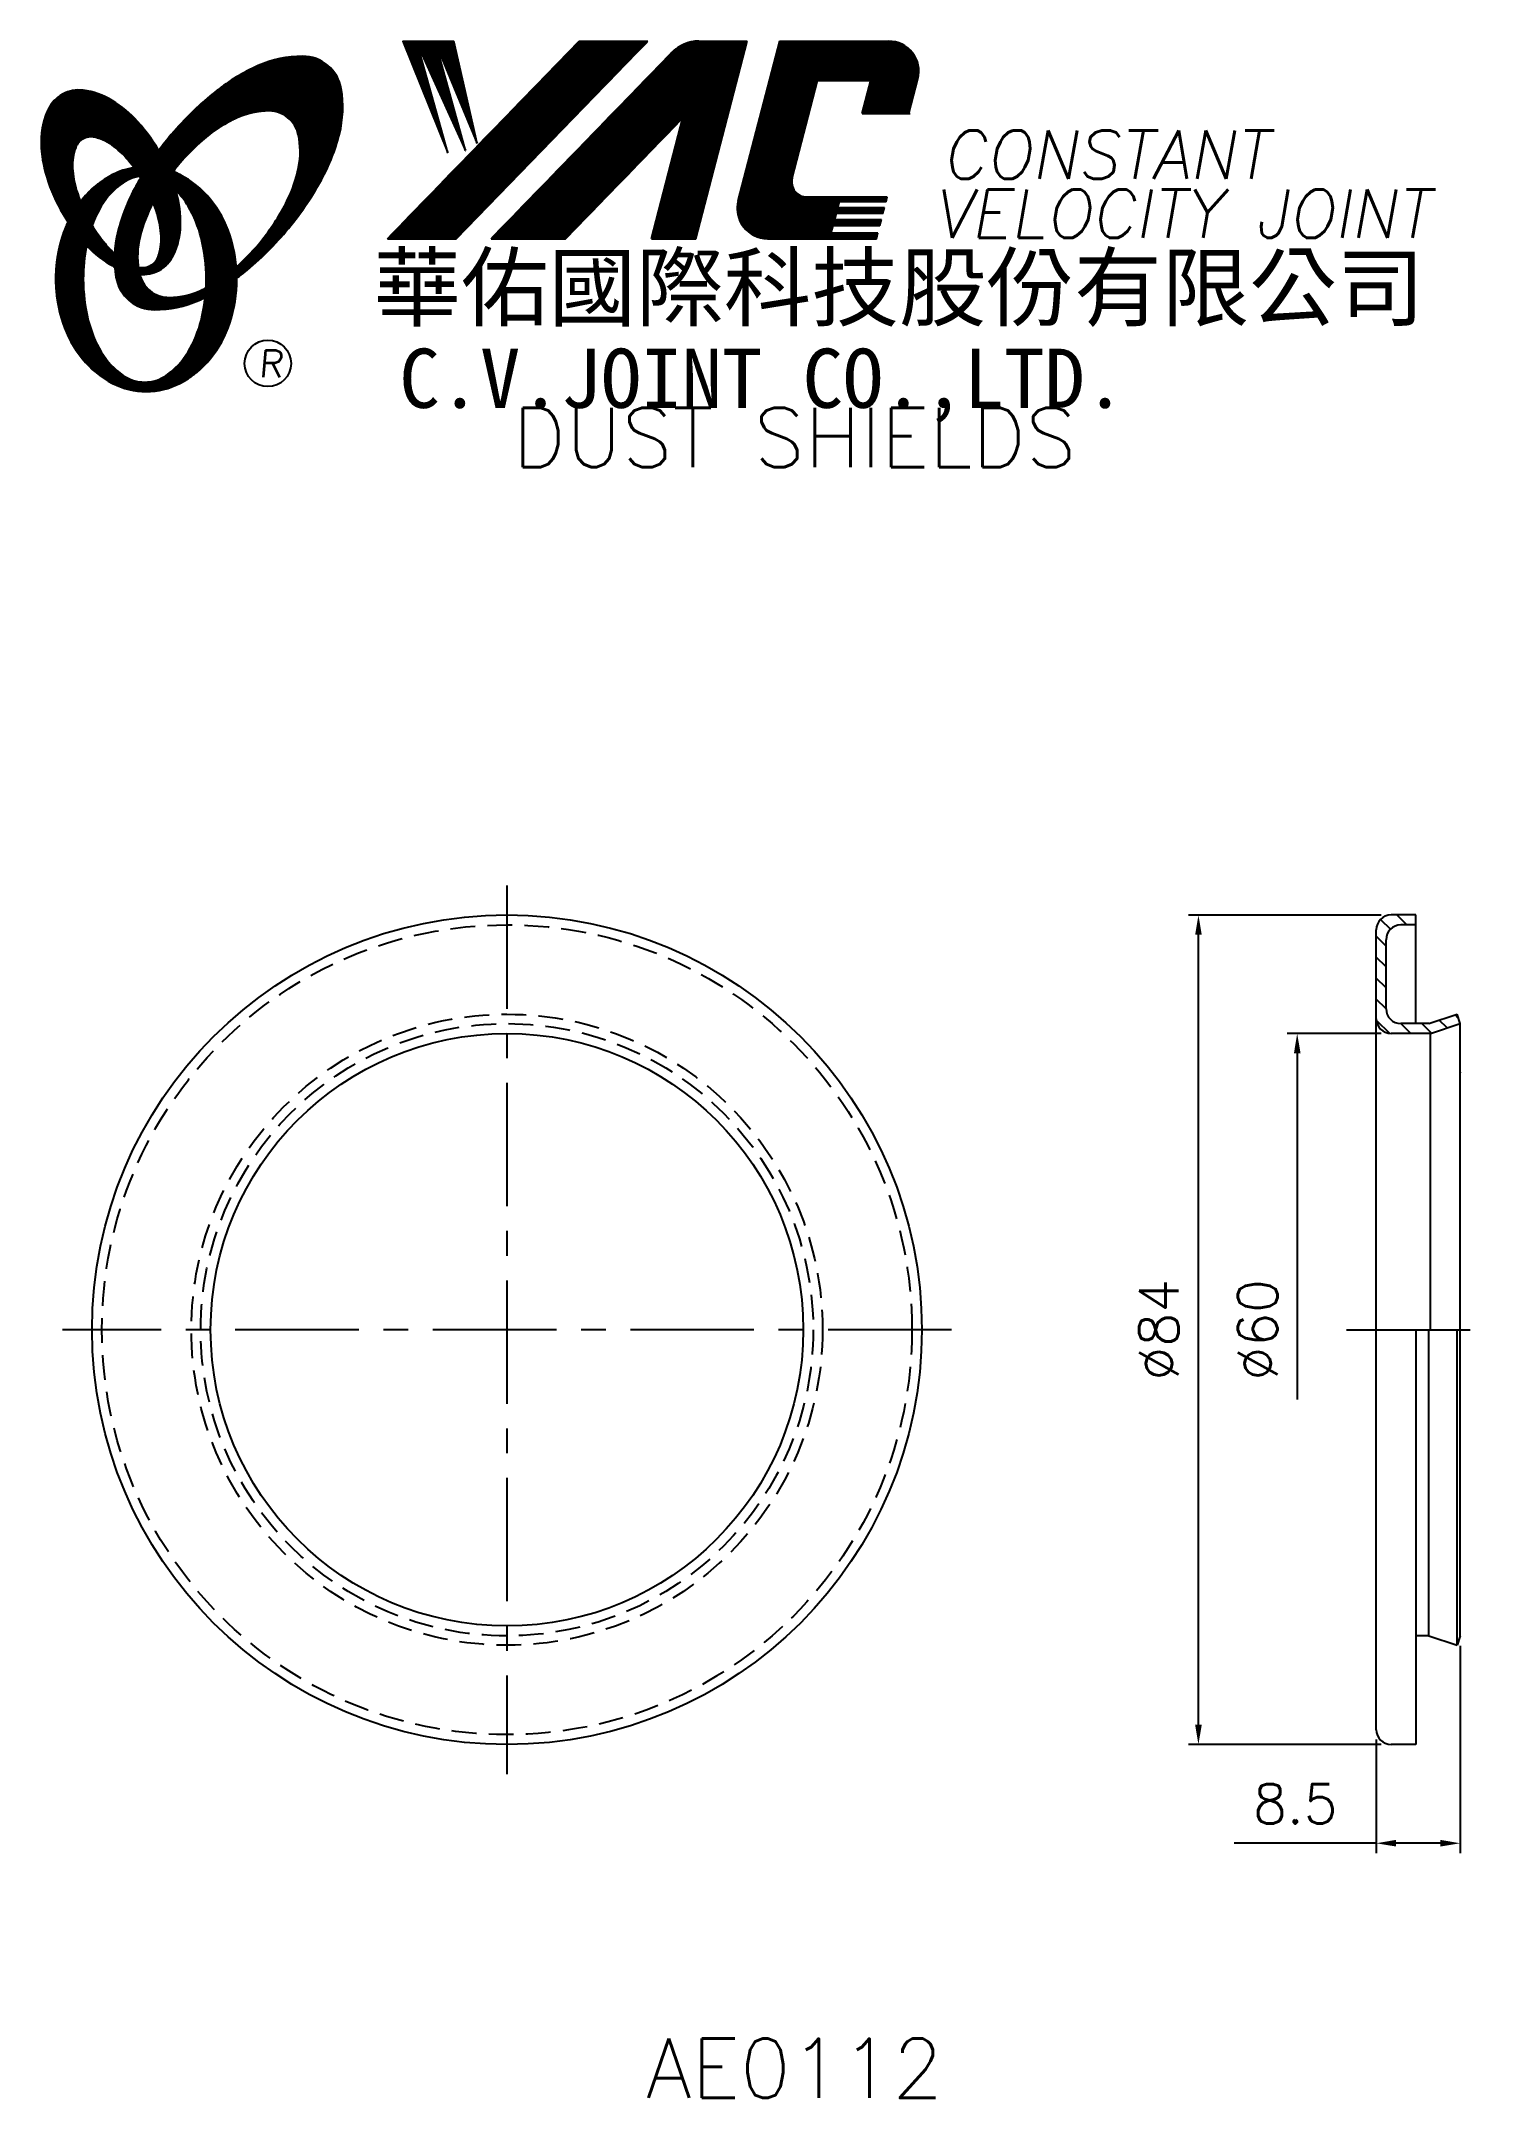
# Model space of a CAD drawing. Extents: x 95 to 241, y -2 to 207.
import ezdxf
from ezdxf.enums import TextEntityAlignment as Align

# ---------------------------------------------------------------- set-up
doc = ezdxf.new("R2010")
doc.units = 0
doc.header["$LTSCALE"] = 10
doc.header["$MEASUREMENT"] = 0
doc.linetypes.add('CENTER', pattern=[2, 1.25, -0.25, 0.25, -0.25])
doc.linetypes.add('HIDDEN', pattern=[0.375, 0.25, -0.125])
doc.layers.get('0').update_dxf_attribs({"linetype": 'CONTINUOUS'})
doc.layers.get('DEFPOINTS').update_dxf_attribs({"linetype": 'CONTINUOUS'})
doc.layers.add('4', color=4, linetype='CONTINUOUS')
doc.styles.add('CHINA', font='KAIU.TTF')
doc.styles.add('ITALICC', font='simplex.shx')
doc.dimstyles.new('STANDARD$0', dxfattribs={"dimtxt": 4, "dimasz": 2, "dimexe": 1, "dimexo": 1, "dimgap": 2, "dimtad": 1, "dimdec": 4, "dimzin": 10, "dimtxsty": 'ITALICC', "dimcen": 2, "dimclrd": 5, "dimclre": 5, "dimclrt": 18, "dimaunit": 1, "dimazin": 3, "dimtp": 0.1, "dimtfac": 0.7, "dimtdec": 4, "dimtmove": 0, "dimatfit": 3, "dimtolj": 1, "dimtzin": 10})
pattern_1 = [(45, (-4.227772, -0.854508), (-0.00883883476, 0.00883883476), [])]
pattern_2 = [(45, (164.362774, -37.158917), (-0.00727476112, 0.00727476112), [])]

# ---------------------------------------------------------------- blocks, each defined once
blk = doc.blocks.new('*D14')
at = {"color": 5, "linetype": 'BYBLOCK'}
for p, q in [((230.46, 118.08), (210.96, 118.08)), ((211.96, 36.08), (211.96, 116.08)), ((230.46, 34.08), (210.96, 34.08))]:
    blk.add_line(p, q, dxfattribs=at)
for points in [[(211.63, 116.08), (212.3, 116.08), (211.96, 118.08)], [(211.63, 36.08), (212.3, 36.08), (211.96, 34.08)]]:
    blk.add_solid(points, dxfattribs=at)
at = {"layer": 'DEFPOINTS', "color": 0, "linetype": 'BYBLOCK'}
for p in [(211.96, 118.08), (231.46, 118.08), (231.46, 34.08)]:
    blk.add_point(p, dxfattribs=at)
at = {"color": 18, "linetype": 'BYBLOCK', "insert": (207.96, 76.08), "char_height": 4, "attachment_point": 5, "rotation": 90, "style": 'ITALICC'}
blk.add_mtext('\\A1;∅84', dxfattribs=at)
blk = doc.blocks.new('*D15')
at = {"color": 5, "linetype": 'BYBLOCK'}
for p, q in [((238.46, 44.08), (238.46, 23.08)), ((229.96, 34.58), (229.96, 23.08)), ((229.96, 24.08), (215.58, 24.08)), ((236.46, 24.08), (231.96, 24.08))]:
    blk.add_line(p, q, dxfattribs=at)
for points in [[(231.96, 24.42), (231.96, 23.75), (229.96, 24.08)], [(236.46, 24.42), (236.46, 23.75), (238.46, 24.08)]]:
    blk.add_solid(points, dxfattribs=at)
at = {"layer": 'DEFPOINTS', "color": 0, "linetype": 'BYBLOCK'}
for p in [(238.46, 45.08), (229.96, 35.58), (229.96, 24.08)]:
    blk.add_point(p, dxfattribs=at)
at = {"color": 18, "linetype": 'BYBLOCK', "insert": (221.77, 28.08), "char_height": 4, "attachment_point": 5, "style": 'ITALICC'}
blk.add_mtext('\\A1;8.5', dxfattribs=at)
blk = doc.blocks.new('*D16')
at = {"color": 5, "linetype": 'BYBLOCK'}
for p, q in [((230.46, 106.08), (220.96, 106.08)), ((221.96, 104.08), (221.96, 69.03))]:
    blk.add_line(p, q, dxfattribs=at)
blk.add_solid([(221.63, 104.08), (222.3, 104.08), (221.96, 106.08)], dxfattribs=at)
at = {"layer": 'DEFPOINTS', "color": 0, "linetype": 'BYBLOCK'}
for p in [(221.96, 106.08), (231.46, 106.08), (229.96, 46.08)]:
    blk.add_point(p, dxfattribs=at)
at = {"color": 18, "linetype": 'BYBLOCK', "insert": (217.96, 76.08), "char_height": 4, "attachment_point": 5, "rotation": 90, "style": 'ITALICC'}
blk.add_mtext('\\A1;∅60', dxfattribs=at)

msp = doc.modelspace()

# ---------------------------------------------------------------- hatches: boundary and pattern name
at = {"layer": '4', "linetype": 'CONTINUOUS'}
h = msp.add_hatch(dxfattribs=at)
h.set_pattern_fill('ANSI31', color=5, scale=0.1, style=0)
h.set_pattern_definition(pattern_1)
h.paths.add_polyline_path([(156.23093, 206.57648), (149.27363, 206.57648), (129.85702, 186.57272), (136.81433, 186.57272)])
h.paths.add_polyline_path([(159.77782, 198.8109), (156.59745, 186.57272), (161.07844, 186.57272), (166.27687, 206.57648), (161.38014, 206.57648, 0.202785967), (158.64607, 205.42006), (140.35194, 186.57272), (147.89885, 186.57272)])
h.paths.add_polyline_path([(173.40493, 202.57806), (178.79865, 202.57806), (177.92963, 199.23404), (182.64645, 199.23404), (183.56317, 202.76161, 0.490800957), (180.61297, 206.57648), (169.57865, 206.57648), (165.3716, 190.38758, 0.490800957), (168.3218, 186.57272), (179.35612, 186.57272), (179.51056, 187.16703), (174.79374, 187.16703), (174.98711, 187.91111), (179.70393, 187.91111), (179.86249, 188.52125), (175.14567, 188.52125), (175.30691, 189.14172), (180.02373, 189.14172), (180.17991, 189.74271), (175.46309, 189.74271), (175.61989, 190.34609), (180.33671, 190.34609), (180.45345, 190.79528), (172.3137, 190.79528, -0.490800957), (170.8386, 192.70272)])
h = msp.add_hatch(dxfattribs=at)
h.set_pattern_fill('ANSI31', color=1, scale=0.1, style=0)
h.set_pattern_definition(pattern_1)
h.paths.add_polyline_path([(136.589, 206.57648), (131.41167, 206.57648), (135.98243, 195.27274), (132.9165, 206.23072), (137.75123, 195.50839), (134.80322, 206.23072), (138.93044, 196.21536)])
h = msp.add_hatch(dxfattribs=at)
h.set_pattern_fill('ANSI31', color=5, scale=0.082305, style=0)
h.set_pattern_definition([(45, (-4.227772, -0.854508), (-0.00727476112, 0.00727476112), [])])
h.paths.add_polyline_path([(117.8077, 199.514, -0.172879177), (119.74917, 198.85543, -0.172879177), (120.83647, 197.11738, -0.104527385), (120.86424, 193.78919, -0.065680101), (119.69471, 190.38723, -0.051823203), (117.2543, 186.54484, -0.044272532), (114.57933, 183.71851, -0.020203161), (114.63291, 182.58059, 0.006517006), (115.03746, 182.89267, 0.049863361), (119.59088, 187.30573, 0.049863361), (123.18052, 192.53289, 0.063682799), (125.00156, 197.16024, 0.103597411), (125.19086, 201.74421, 0.177892575), (123.84226, 204.11449, 0.177892575), (121.27987, 205.04782, 0.103597411), (116.79207, 204.09477, 0.063682799), (112.53432, 201.52569, 0.049863361), (107.9809, 197.11263, 0.016070017), (106.7102, 195.50632, -0.007061632), (106.95748, 195.06929, -0.031648676), (107.91007, 193.03271, -0.008069351), (108.34198, 193.59702, -0.051823203), (111.52035, 196.85548, -0.065680101), (114.56228, 198.77583, -0.104527385)])
h.paths.add_polyline_path([(104.73203, 186.35268, -0.065680101), (105.90156, 189.75463, -0.006063428), (106.1455, 190.22965, 0.027613469), (105.41867, 191.81772, 0.017011252), (104.88525, 192.7527, 0.007829282), (104.39126, 191.88547, 0.063682799), (102.57022, 187.25812, 0.103597411), (102.38092, 182.67415, 0.177892575), (103.72953, 180.30387, 0.177892575), (106.29192, 179.37055, 0.103597411), (110.77972, 180.32359, 0.008811776), (111.40668, 180.61367, 0.013922709), (111.48401, 181.58348, -0.009086703), (111.03399, 181.36603, -0.104527385), (107.78857, 180.62787, -0.172879177), (105.8471, 181.28644, -0.172879177), (104.75981, 183.02449, -0.104527385)])
h = msp.add_hatch(dxfattribs=at)
h.set_pattern_fill('ANSI31', color=3, scale=0.082305, style=0)
h.set_pattern_definition(pattern_2)
h.paths.add_polyline_path([(102.01119, 200.56483, 0.106488277), (99.06932, 201.6034, 0.158297415), (96.97912, 201.20836, 0.158297415), (95.51978, 199.66067, 0.106488277), (94.80897, 196.62291, 0.071723199), (95.22702, 193.30995, 0.058080454), (96.772, 189.49456, 0.058080454), (99.15305, 186.13677, 0.071723199), (101.71829, 183.99902, 0.020895977), (102.25847, 183.69703, -0.030777155), (102.24257, 185.07325, -0.042059526), (101.14621, 186.23601, -0.04691039), (99.52705, 188.71716, -0.04691039), (98.39877, 191.45664, -0.060581117), (97.99667, 193.71871, -0.10187153), (98.30829, 195.80691, -0.185892489), (99.08838, 196.69856, -0.185892489), (100.26502, 196.83667, -0.10187153), (102.16267, 195.91114, -0.060581117), (103.7995, 194.29887, -0.04691039), (105.41867, 191.81772, -0.04691039), (106.54695, 189.07823, -0.060581117), (106.94905, 186.81617, -0.10187153), (106.63743, 184.72796, -0.185892489), (105.85734, 183.83632, -0.185892489), (104.68069, 183.6982, -0.002013383), (104.63989, 183.70883, 0.021593804), (104.75981, 183.02449, 0.006477741), (104.77781, 182.94745, 0.14950097), (106.75037, 183.35549, 0.158297415), (108.2097, 184.90318, 0.106488277), (108.92051, 187.94095, 0.071723199), (108.50247, 191.2539, 0.058080454), (106.95748, 195.06929, 0.058080454), (104.57644, 198.42708, 0.071723199)])
h = msp.add_hatch(dxfattribs=at)
h.set_pattern_fill('ANSI31', color=1, scale=0.082305, style=0)
h.set_pattern_definition(pattern_2)
h.paths.add_polyline_path([(103.10482, 192.24138, -0.120168026), (104.79661, 192.89477, 0.016865385), (104.19685, 193.77751, 0.076648372), (102.04062, 193.0586, 0.104809576), (98.95617, 190.5455, 0.005838257), (98.78923, 190.33329, 0.028089978), (99.52705, 188.71716, 0.014237292), (99.96918, 187.93211, -0.045767751), (100.89436, 189.86896, -0.106890197)])
h.paths.add_polyline_path([(99.07345, 182.48676, -0.048711043), (99.40355, 185.8671, -0.007865741), (99.15305, 186.13677, -0.037695478), (97.51717, 188.25553, 0.03042545), (96.99185, 186.95156, 0.080710289), (96.26641, 182.48676, 0.080710289), (96.99185, 178.02197, 0.089265679), (98.95617, 174.42803, 0.104809576), (102.04062, 171.91493, 0.11926607), (105.44982, 171.09, 0.11926607), (108.85901, 171.91493, 0.104809576), (111.94346, 174.42803, 0.089265679), (113.90779, 178.02197, 0.080710289), (114.63322, 182.48676, 0.080710289), (113.90779, 186.95156, 0.089265679), (111.94346, 190.5455, 0.104809576), (108.85901, 193.0586, 0.025513357), (108.16577, 193.37135, 0.004818181), (107.91007, 193.03271, -0.023722145), (108.45129, 191.43596, -0.065307489), (109.68647, 189.86896, -0.073950765), (110.99892, 186.67123, -0.060532391), (111.50737, 182.48676, -0.060532391), (110.99892, 178.3023, -0.073950765), (109.68647, 175.10457, -0.106890197), (107.476, 172.73215, -0.153118262), (105.29041, 172.04677, -0.153118262), (103.10482, 172.73215, -0.106890197), (100.89436, 175.10457, -0.073950765), (99.58191, 178.3023, -0.060532391)])
h = msp.add_hatch(dxfattribs=at)
h.set_pattern_fill('ANSI31', color=5, scale=12, angle=90, style=0)
h.set_pattern_definition([(135, (5.8862, 0.6027), (-1.06066, -1.06066), [])])
h.paths.add_polyline_path([(235.4633, 106.08238), (238.4633, 107.08238), (238.14707, 108.03107), (235.30102, 107.08238), (232.4633, 107.08238, -0.414213562), (230.9633, 108.58238), (230.9633, 115.58238, -0.414213562), (232.4633, 117.08238), (233.9633, 117.08238), (233.9633, 118.08238), (231.4633, 118.08238, 0.414213562), (229.9633, 116.58238), (229.9633, 107.58238, 0.414213562), (231.4633, 106.08238)])

# ---------------------------------------------------------------- linework, layer by layer
at = {"layer": '4', "color": 5, "linetype": 'CONTINUOUS'}
for p, q in [((129.85702, 186.57272), (149.27363, 206.57648)), ((136.81433, 186.57272), (156.23093, 206.57648)), ((149.27363, 206.57648), (156.23093, 206.57648)), ((161.07844, 186.57272), (166.27687, 206.57648)), ((161.38014, 206.57648), (166.27687, 206.57648)), ((165.3716, 190.38758), (169.57865, 206.57648)), ((169.57865, 206.57648), (180.61297, 206.57648)), ((140.35194, 186.57272), (158.64607, 205.42006)), ((170.8386, 192.70272), (173.40493, 202.57806)), ((173.40493, 202.57806), (178.79865, 202.57806)), ((177.92963, 199.23404), (178.79865, 202.57806)), ((182.64645, 199.23404), (183.56317, 202.76161)), ((147.89885, 186.57272), (159.77782, 198.8109)), ((156.59745, 186.57272), (159.77782, 198.8109)), ((177.92963, 199.23404), (182.79688, 199.23404)), ((172.3137, 190.79528), (180.45345, 190.79528)), ((175.46309, 189.74271), (175.61989, 190.34609)), ((175.46309, 189.74271), (180.17991, 189.74271)), ((175.61989, 190.34609), (180.33671, 190.34609)), ((180.02373, 189.14172), (180.17991, 189.74271)), ((180.33671, 190.34609), (180.45345, 190.79528)), ((174.79374, 187.16703), (174.98711, 187.91111)), ((174.98711, 187.91111), (179.70393, 187.91111)), ((175.14567, 188.52125), (175.30691, 189.14172)), ((175.14567, 188.52125), (179.86249, 188.52125)), ((175.30691, 189.14172), (180.02373, 189.14172)), ((179.70393, 187.91111), (179.86249, 188.52125)), ((129.85702, 186.57272), (136.81433, 186.57272)), ((140.35194, 186.57272), (147.89885, 186.57272)), ((156.59745, 186.57272), (161.07844, 186.57272)), ((168.3218, 186.57272), (179.35612, 186.57272)), ((174.79374, 187.16703), (179.51056, 187.16703)), ((179.35612, 186.57272), (179.51056, 187.16703))]:
    msp.add_line(p, q, dxfattribs=at)
at = {"layer": '4', "color": 1, "linetype": 'CONTINUOUS'}
for p, q in [((131.41167, 206.57648), (135.98243, 195.27274)), ((131.41167, 206.57648), (136.589, 206.57648)), ((135.98243, 195.27274), (132.9165, 206.23072)), ((132.9165, 206.23072), (137.75123, 195.50839)), ((137.75123, 195.50839), (134.80322, 206.23072)), ((134.80322, 206.23072), (138.93044, 196.21536)), ((138.93044, 196.21536), (136.589, 206.57648))]:
    msp.add_line(p, q, dxfattribs=at)
at = {"layer": '4', "color": 5, "linetype": 'CENTER'}
for p, q in [((141.9633, 121.08238), (141.9633, 31.08238)), ((186.9633, 76.08238), (96.9633, 76.08238)), ((226.9633, 76.08238), (241.4633, 76.08238))]:
    msp.add_line(p, q, dxfattribs=at)
at = {"layer": '4', "color": 7, "linetype": 'CONTINUOUS'}
for p, q in [((233.9633, 118.08238), (231.4633, 118.08238)), ((233.9633, 117.08238), (232.4633, 117.08238)), ((233.9633, 107.08238), (233.9633, 118.08238)), ((229.9633, 35.58238), (229.9633, 116.58238)), ((230.9633, 108.58238), (230.9633, 115.58238)), ((235.30102, 107.08238), (232.4633, 107.08238)), ((233.9633, 107.08238), (232.4633, 107.08238)), ((235.30102, 107.08238), (238.14707, 108.03107)), ((235.4633, 106.08238), (238.4633, 107.08238)), ((238.4633, 107.08238), (238.14707, 108.03107)), ((238.4633, 45.08238), (238.4633, 107.08238)), ((235.4633, 106.08238), (231.4633, 106.08238)), ((235.4633, 76.08238), (235.4633, 106.08238)), ((233.9633, 76.08238), (233.9633, 34.08238)), ((235.30102, 45.08238), (235.30102, 76.08238)), ((238.14707, 44.1337), (238.14707, 76.08238)), ((235.30102, 45.08238), (233.9633, 45.08238)), ((235.30102, 45.08238), (238.14707, 44.1337)), ((238.4633, 45.08238), (238.14707, 44.1337)), ((233.9633, 34.08238), (231.4633, 34.08238))]:
    msp.add_line(p, q, dxfattribs=at)
at = {"layer": '4', "color": 5, "linetype": 'CONTINUOUS'}
for points in [[(114.63291, 182.58059, 0.006517006), (115.03746, 182.89267, 0.049863361), (119.59088, 187.30573, 0.049863361), (123.18052, 192.53289, 0.063682799), (125.00156, 197.16024, 0.103597411), (125.19086, 201.74421, 0.177892575), (123.84226, 204.11449, 0.177892575), (121.27987, 205.04782, 0.103597411), (116.79207, 204.09477, 0.063682799), (112.53432, 201.52569, 0.049863361), (107.9809, 197.11263, 0.016070017), (106.7102, 195.50632)], [(114.57933, 183.71851, 0.044272532), (117.2543, 186.54484, 0.051823203), (119.69471, 190.38723, 0.065680101), (120.86424, 193.78919, 0.104527385), (120.83647, 197.11738, 0.172879177), (119.74917, 198.85543, 0.172879177), (117.8077, 199.514, 0.104527385), (114.56228, 198.77583, 0.065680101), (111.52035, 196.85548, 0.051823203), (108.34198, 193.59702, 0.008069351), (107.91007, 193.03271)], [(104.88525, 192.7527, 0.007829282), (104.39126, 191.88547, 0.063682799), (102.57022, 187.25812, 0.103597411), (102.38092, 182.67415, 0.177892575), (103.72953, 180.30387, 0.177892575), (106.29192, 179.37055, 0.103597411), (110.77972, 180.32359, 0.008811776), (111.40668, 180.61367, 0.008811776)], [(106.1455, 190.22965, 0.006063428), (105.90156, 189.75463, 0.065680101), (104.73203, 186.35268, 0.104527385), (104.75981, 183.02449, 0.172879177), (105.8471, 181.28644, 0.172879177), (107.78857, 180.62787, 0.104527385), (111.03399, 181.36603, 0.009086703), (111.48401, 181.58348, 0.009086703)]]:
    msp.add_lwpolyline(points, format="xyb", dxfattribs=at)
at = {"layer": '4', "color": 3, "linetype": 'CONTINUOUS'}
for points in [[(104.77781, 182.94745, 0.14950097), (106.75037, 183.35549, 0.158297415), (108.2097, 184.90318, 0.106488277), (108.92051, 187.94095, 0.071723199), (108.50247, 191.2539, 0.058080454), (106.95748, 195.06929, 0.058080454), (104.57644, 198.42708, 0.071723199), (102.01119, 200.56483, 0.106488277), (99.06932, 201.6034, 0.158297415), (96.97912, 201.20836, 0.158297415), (95.51978, 199.66067, 0.106488277), (94.80897, 196.62291, 0.071723199), (95.22702, 193.30995, 0.058080454), (96.772, 189.49456, 0.058080454), (99.15305, 186.13677, 0.071723199), (101.71829, 183.99902, 0.020895977), (102.25847, 183.69703, 0.020895977)], [(104.63989, 183.70883, 0.002013383), (104.68069, 183.6982, 0.185892489), (105.85734, 183.83632, 0.185892489), (106.63743, 184.72796, 0.10187153), (106.94905, 186.81617, 0.060581117), (106.54695, 189.07823, 0.04691039), (105.41867, 191.81772, 0.04691039), (103.7995, 194.29887, 0.060581117), (102.16267, 195.91114, 0.10187153), (100.26502, 196.83667, 0.185892489), (99.08838, 196.69856, 0.185892489), (98.30829, 195.80691, 0.10187153), (97.99667, 193.71871, 0.060581117), (98.39877, 191.45664, 0.04691039), (99.52705, 188.71716, 0.04691039), (101.14621, 186.23601, 0.042059526), (102.24257, 185.07325, 0.042059526)]]:
    msp.add_lwpolyline(points, format="xyb", dxfattribs=at)
at = {"layer": '4', "color": 1, "linetype": 'CONTINUOUS'}
for points in [[(104.19685, 193.77751, 0.076648372), (102.04062, 193.0586, 0.104809576), (98.95617, 190.5455, 0.005838257), (98.78923, 190.33329, 0.005838257)], [(97.51717, 188.25553, 0.03042545), (96.99185, 186.95156, 0.080710289), (96.26641, 182.48676, 0.080710289), (96.99185, 178.02197, 0.089265679), (98.95617, 174.42803, 0.104809576), (102.04062, 171.91493, 0.11926607), (105.44982, 171.09, 0.11926607), (108.85901, 171.91493, 0.104809576), (111.94346, 174.42803, 0.089265679), (113.90779, 178.02197, 0.080710289), (114.63322, 182.48676, 0.080710289), (113.90779, 186.95156, 0.089265679), (111.94346, 190.5455, 0.104809576), (108.85901, 193.0586, 0.025513357), (108.16577, 193.37135, 0.025513357)], [(104.79661, 192.89477, 0.120168026), (103.10482, 192.24138, 0.106890197), (100.89436, 189.86896, 0.045767751), (99.96918, 187.93211, 0.045767751)], [(99.40355, 185.8671, 0.048711043), (99.07345, 182.48676, 0.060532391), (99.58191, 178.3023, 0.073950765), (100.89436, 175.10457, 0.106890197), (103.10482, 172.73215, 0.153118262), (105.29041, 172.04677, 0.153118262), (107.476, 172.73215, 0.106890197), (109.68647, 175.10457, 0.073950765), (110.99892, 178.3023, 0.060532391), (111.50737, 182.48676, 0.060532391), (110.99892, 186.67123, 0.073950765), (109.68647, 189.86896, 0.065307489), (108.45129, 191.43596)]]:
    msp.add_lwpolyline(points, format="xyb", dxfattribs=at)
at = {"layer": '4', "color": 5, "linetype": 'CONTINUOUS'}
msp.add_circle((117.75406, 173.94105), 2.35282, dxfattribs=at)
at = {"layer": '4', "color": 7, "linetype": 'CONTINUOUS'}
for radius in [42, 30]:
    msp.add_circle((141.9633, 76.08238), radius, dxfattribs=at)
at = {"layer": '4', "color": 5, "linetype": 'HIDDEN'}
for radius in [41, 31.94868, 31]:
    msp.add_circle((141.9633, 76.08238), radius, dxfattribs=at)
at = {"layer": '4', "color": 5, "linetype": 'CONTINUOUS'}
for centre, radius, start, end in [((161.38014, 202.76624), 3.81024, 90, 135.8533387), ((180.61297, 203.52828), 3.04819, 345.4326059, 90), ((172.3137, 192.31938), 1.5241, 165.4326059, 270), ((168.3218, 189.62091), 3.04819, 165.4326059, 270)]:
    msp.add_arc(centre, radius, start, end, dxfattribs=at)
at = {"layer": '4', "color": 7, "linetype": 'CONTINUOUS'}
for centre, start, end in [((231.4633, 116.58238), 90, 180), ((232.4633, 115.58238), 90, 180), ((232.4633, 108.58238), 180, 270), ((231.4633, 107.58238), 180, 270), ((231.4633, 35.58238), 180, 270)]:
    msp.add_arc(centre, 1.5, start, end, dxfattribs=at)
for p in [(229.9633, 106.08238), (238.4633, 102.13238)]:
    msp.add_point(p, dxfattribs=at)

# ---------------------------------------------------------------- texts
at = {"layer": '4', "color": 5, "linetype": 'CONTINUOUS', "style": 'ITALICC'}
for s, height, oblique, p in [('CONSTANT', 4.9, 10, (186.00583, 192.64318)), ('VELOCITY JOINT', 4.9, 10, (185.1276, 186.6478)), ('R', 2.75625, 5, (116.79537, 172.53144))]:
    msp.add_text(s, height=height, dxfattribs=dict(at, oblique=oblique)).set_placement(p)
at = {"layer": '4', "color": 7, "linetype": 'CONTINUOUS', "style": 'CHINA'}
for s, height, p in [('華佑國際科技股份有限公司', 6.5, (128.44366, 178.38287)), ('C.V.JOINT CO.,LTD.', 6, (131.0723, 169.43665))]:
    msp.add_text(s, height=height, dxfattribs=at).set_placement(p)
at = {"layer": '4', "color": 18, "linetype": 'CONTINUOUS', "style": 'ITALICC'}
for s, p in [('DUST SHIELDS', (171.07502, 163.44383)), ('AE0112', (171.07502, -1.70356))]:
    msp.add_text(s, height=6, dxfattribs=at).set_placement(p, align=Align.CENTER)

# ---------------------------------------------------------------- dimensions: what is measured, and where the dimension line sits
at = {"layer": '4', "color": 7, "linetype": 'CONTINUOUS'}
dim = msp.add_linear_dim(base=(211.96337, 118.08238), p1=(231.4633, 34.08238), p2=(231.4633, 118.08238), angle=90, text='%%C84', dimstyle='STANDARD$0', dxfattribs=at)
dim.commit()
dim.dimension.update_dxf_attribs({"geometry": '*D14', "text_midpoint": (207.96337, 76.08238)})
dim = msp.add_linear_dim(base=(221.96333, 106.08238), p1=(229.9633, 46.08238), p2=(231.4633, 106.08238), angle=90, text='%%C60', dimstyle='STANDARD$0', override={"dimcen": -2, "dimse1": 1, "dimsd1": 1}, dxfattribs=at)
dim.commit()
dim.dimension.update_dxf_attribs({"geometry": '*D16', "text_midpoint": (217.96333, 76.08238)})
dim = msp.add_linear_dim(base=(229.9633, 24.08235), p1=(238.4633, 45.08238), p2=(229.9633, 35.58238), text='8.5', dimstyle='STANDARD$0', dxfattribs=at)
dim.commit()
dim.dimension.update_dxf_attribs({"geometry": '*D15', "text_midpoint": (221.77282, 28.08235)})

doc.saveas('drawing.dxf')
